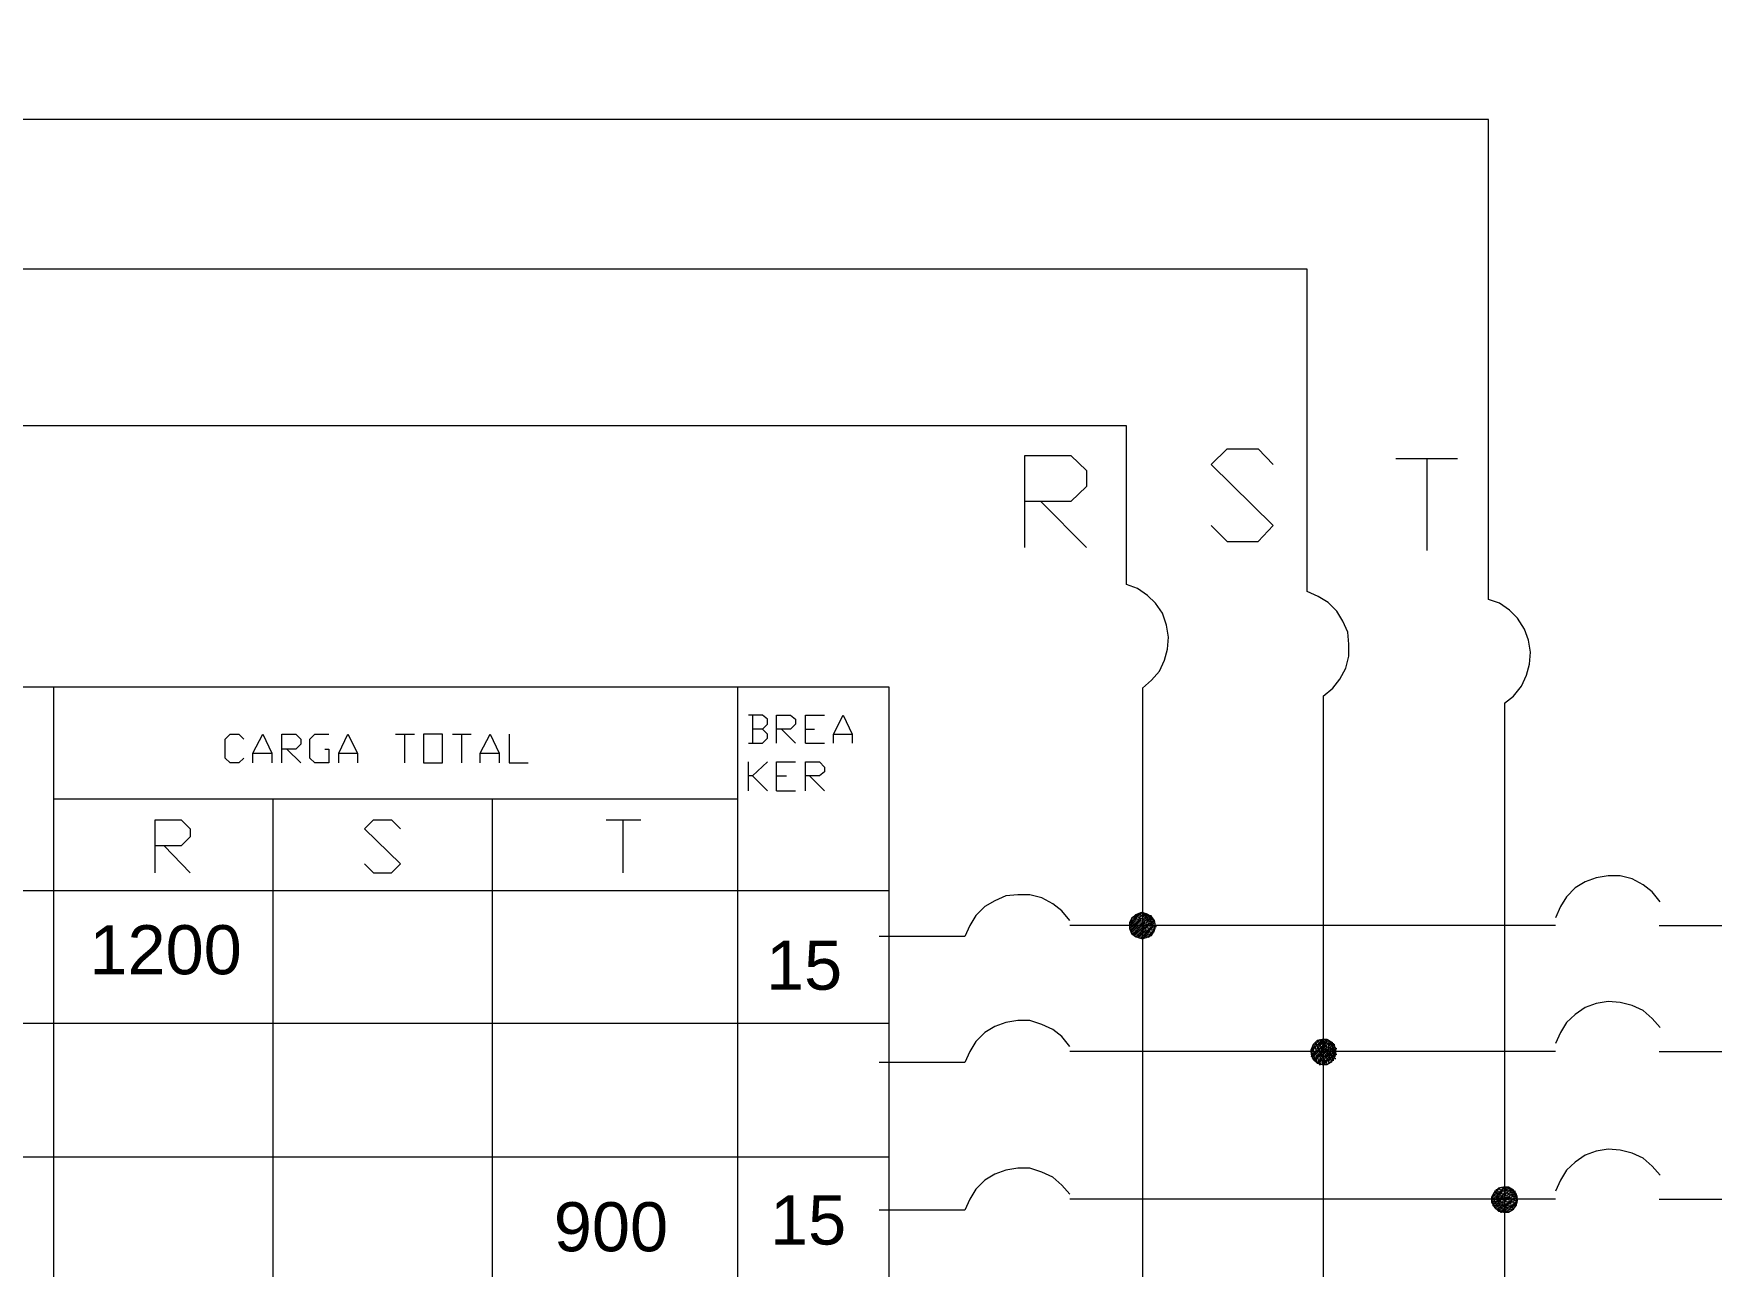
# Model space of a CAD drawing. Header units: metres. Extents: x -1 to 113, y -70 to 21.
# Drawn here: x 105.343 to 108.425, y 6.633 to 8.896 of the extents above; entities that cross this region are included whole.
import ezdxf

# ---------------------------------------------------------------- set-up
doc = ezdxf.new("R2010")
doc.units = ezdxf.units.M
doc.header["$LTSCALE"] = 0.5
doc.layers.add('TABLA', color=7, linetype='Continuous')
doc.styles.get("Standard").update_dxf_attribs({"font": 'arial.ttf'})

msp = doc.modelspace()

# ---------------------------------------------------------------- linework, layer by layer
at = {"layer": 'TABLA', "color": 7, "linetype": 'Continuous', "lineweight": 18, "true_color": 0x000007}
for p, q in [((107.8455, 8.1157), (107.9591, 8.1157)), ((107.9023, 8.1157), (107.9023, 7.9472)), ((107.1934, 8.0369), (107.2776, 7.9527)), ((105.3798, 7.6962), (105.3798, 5.366)), ((106.6365, 7.6962), (106.6365, 5.366)), ((107.3802, 7.6944), (107.3802, 5.4723)), ((107.7118, 7.6797), (107.7118, 5.4613)), ((106.6639, 7.6449), (106.6639, 7.5936)), ((108.0452, 7.6669), (108.0452, 5.4558)), ((106.7171, 7.6193), (106.7427, 7.5936)), ((106.761, 7.6193), (106.7775, 7.6193)), ((105.8084, 7.5826), (105.8341, 7.557)), ((106.0081, 7.6101), (106.0429, 7.6101)), ((106.0246, 7.6101), (106.0246, 7.557)), ((106.1125, 7.6101), (106.1473, 7.6101)), ((106.129, 7.6101), (106.129, 7.557)), ((106.761, 7.5936), (106.7958, 7.5936)), ((106.8123, 7.6101), (106.8471, 7.6101)), ((105.7462, 7.5753), (105.781, 7.5753)), ((105.9037, 7.5753), (105.9385, 7.5753)), ((106.1638, 7.5753), (106.1986, 7.5753)), ((106.6566, 7.5057), (106.6566, 7.5588)), ((106.6639, 7.5332), (106.6914, 7.5057)), ((106.7079, 7.5332), (106.7262, 7.5332)), ((106.7684, 7.5332), (106.7958, 7.5057)), ((105.3798, 7.491), (106.6365, 7.491)), ((105.7828, 7.491), (105.7828, 5.366)), ((106.1858, 7.491), (106.1858, 5.366)), ((106.7079, 7.5057), (106.7427, 7.5057)), ((106.3947, 7.4525), (106.4588, 7.4525)), ((106.4258, 7.4525), (106.4258, 7.3555)), ((105.5831, 7.4049), (105.6307, 7.3555)), ((106.9149, 7.3225), (103.9729, 7.3225)), ((107.3601, 7.273), (107.3637, 7.2749)), ((107.3637, 7.273), (107.3674, 7.2749)), ((107.3656, 7.2767), (107.3674, 7.2767)), ((107.3674, 7.2767), (107.3711, 7.2785)), ((107.3674, 7.273), (107.3692, 7.2767)), ((107.3692, 7.2749), (107.3729, 7.2767)), ((107.3692, 7.2712), (107.3711, 7.2749)), ((107.3711, 7.2767), (107.3729, 7.2803)), ((107.3729, 7.2785), (107.3766, 7.2803)), ((107.3729, 7.2749), (107.3747, 7.2785)), ((107.3729, 7.273), (107.3747, 7.2749)), ((107.3747, 7.2803), (107.3766, 7.2803)), ((107.3766, 7.2785), (107.3784, 7.2822)), ((107.3766, 7.2767), (107.3784, 7.2785)), ((107.3784, 7.2749), (107.3802, 7.2767)), ((107.3802, 7.2803), (107.3821, 7.2822)), ((107.3802, 7.2803), (107.3821, 7.2803)), ((107.3802, 7.2767), (107.3821, 7.2767)), ((107.3802, 7.2749), (107.3839, 7.2767)), ((107.3802, 7.2712), (107.3821, 7.2749)), ((107.3821, 7.2785), (107.3839, 7.2803)), ((107.3821, 7.2767), (107.3839, 7.2767)), ((107.3839, 7.2785), (107.3875, 7.2803)), ((107.3839, 7.273), (107.3857, 7.2749)), ((107.3857, 7.2803), (107.3875, 7.2803)), ((107.3857, 7.2767), (107.3875, 7.2767)), ((107.3875, 7.2767), (107.3894, 7.2785)), ((107.3894, 7.2749), (107.3912, 7.2767)), ((107.3912, 7.2712), (107.3949, 7.2749)), ((107.393, 7.2767), (107.3949, 7.2767)), ((107.3949, 7.2767), (107.3967, 7.2767)), ((107.3949, 7.273), (107.3967, 7.2749)), ((108.1386, 7.2584), (107.2465, 7.2584)), ((107.3564, 7.2639), (107.3582, 7.2657)), ((107.3564, 7.262), (107.3582, 7.262)), ((107.3564, 7.2602), (107.3582, 7.2602)), ((107.3564, 7.2584), (107.3582, 7.2584)), ((107.3564, 7.2565), (107.3582, 7.2584)), ((107.3564, 7.2547), (107.3582, 7.2565)), ((107.3582, 7.2675), (107.3601, 7.2675)), ((107.3582, 7.2639), (107.3619, 7.2657)), ((107.3582, 7.2602), (107.3601, 7.262)), ((107.3582, 7.2529), (107.3601, 7.2547)), ((107.3582, 7.251), (107.3601, 7.251)), ((107.3582, 7.2492), (107.3601, 7.251)), ((107.3601, 7.2694), (107.3619, 7.2712)), ((107.3601, 7.2657), (107.3619, 7.2694)), ((107.3601, 7.2639), (107.3619, 7.2639)), ((107.3601, 7.2584), (107.3619, 7.2602)), ((107.3601, 7.2584), (107.3619, 7.2584)), ((107.3601, 7.2565), (107.3619, 7.2565)), ((107.3601, 7.2529), (107.3619, 7.2529)), ((107.3601, 7.2474), (107.3619, 7.2492)), ((107.3619, 7.2675), (107.3656, 7.2694)), ((107.3619, 7.2639), (107.3637, 7.2675)), ((107.3619, 7.2584), (107.3656, 7.262)), ((107.3619, 7.2565), (107.3637, 7.2584)), ((107.3619, 7.2547), (107.3637, 7.2547)), ((107.3619, 7.2529), (107.3637, 7.2547)), ((107.3619, 7.2455), (107.3637, 7.2474)), ((107.3619, 7.2437), (107.3637, 7.2437)), ((107.3619, 7.2419), (107.3637, 7.2437)), ((107.3637, 7.2694), (107.3656, 7.273)), ((107.3637, 7.262), (107.3656, 7.2639)), ((107.3637, 7.2584), (107.3656, 7.2584)), ((107.3637, 7.2565), (107.3656, 7.2565)), ((107.3637, 7.251), (107.3656, 7.2529)), ((107.3637, 7.2455), (107.3656, 7.2455)), ((107.3656, 7.2712), (107.3692, 7.273)), ((107.3656, 7.2675), (107.3674, 7.2712)), ((107.3656, 7.2602), (107.3692, 7.262)), ((107.3656, 7.2584), (107.3674, 7.2602)), ((107.3656, 7.2565), (107.3656, 7.2584)), ((107.3656, 7.2492), (107.3674, 7.251)), ((107.3656, 7.2474), (107.3674, 7.2474)), ((107.3656, 7.2455), (107.3674, 7.2474)), ((107.3656, 7.2437), (107.3674, 7.2437)), ((107.3674, 7.2694), (107.3711, 7.2712)), ((107.3674, 7.2657), (107.3692, 7.2675)), ((107.3674, 7.262), (107.3692, 7.2657)), ((107.3674, 7.2547), (107.3692, 7.2565)), ((107.3674, 7.2492), (107.3692, 7.2492)), ((107.3674, 7.2437), (107.3692, 7.2455)), ((107.3692, 7.2639), (107.3729, 7.2657)), ((107.3692, 7.2602), (107.3711, 7.2639)), ((107.3692, 7.2584), (107.3711, 7.2602)), ((107.3692, 7.2529), (107.3729, 7.2547)), ((107.3692, 7.2492), (107.3711, 7.2529)), ((107.3692, 7.251), (107.3711, 7.251)), ((107.3692, 7.2474), (107.3711, 7.2474)), ((107.3692, 7.2419), (107.3711, 7.2437)), ((107.3711, 7.2694), (107.3747, 7.2712)), ((107.3711, 7.2657), (107.3729, 7.2694)), ((107.3711, 7.262), (107.3747, 7.2639)), ((107.3711, 7.2584), (107.3729, 7.2602)), ((107.3711, 7.2584), (107.3729, 7.2584)), ((107.3711, 7.2474), (107.3729, 7.2492)), ((107.3729, 7.2675), (107.3766, 7.2694)), ((107.3729, 7.2639), (107.3747, 7.2675)), ((107.3729, 7.2584), (107.3747, 7.2584)), ((107.3729, 7.2565), (107.3747, 7.2584)), ((107.3729, 7.2529), (107.3747, 7.2565)), ((107.3729, 7.2455), (107.3747, 7.2474)), ((107.3729, 7.2419), (107.3747, 7.2455)), ((107.3729, 7.2437), (107.3747, 7.2437)), ((107.3747, 7.2694), (107.3766, 7.273)), ((107.3747, 7.2657), (107.3784, 7.2675)), ((107.3747, 7.262), (107.3766, 7.2639)), ((107.3747, 7.2584), (107.3766, 7.262)), ((107.3747, 7.2584), (107.3766, 7.2584)), ((107.3747, 7.2547), (107.3784, 7.2565)), ((107.3747, 7.251), (107.3766, 7.2529)), ((107.3747, 7.2437), (107.3784, 7.2455)), ((107.3766, 7.2712), (107.3802, 7.273)), ((107.3766, 7.2675), (107.3784, 7.2712)), ((107.3766, 7.2602), (107.3802, 7.262)), ((107.3766, 7.2584), (107.3784, 7.2602)), ((107.3766, 7.2565), (107.3766, 7.2584)), ((107.3766, 7.2492), (107.3802, 7.251)), ((107.3766, 7.2455), (107.3784, 7.2492)), ((107.3766, 7.2474), (107.3784, 7.2474)), ((107.3766, 7.2437), (107.3784, 7.2437)), ((107.3784, 7.2657), (107.3802, 7.2675)), ((107.3784, 7.262), (107.3802, 7.2657)), ((107.3784, 7.2547), (107.3802, 7.2565)), ((107.3784, 7.2474), (107.3802, 7.2474)), ((107.3784, 7.2437), (107.3802, 7.2455)), ((107.3802, 7.2712), (107.3821, 7.2712)), ((107.3802, 7.2694), (107.3821, 7.2712)), ((107.3802, 7.2694), (107.3821, 7.2694)), ((107.3802, 7.2657), (107.3821, 7.2657)), ((107.3802, 7.2639), (107.3839, 7.2657)), ((107.3802, 7.2602), (107.3821, 7.2639)), ((107.3802, 7.2602), (107.3821, 7.2602)), ((107.3802, 7.2584), (107.3821, 7.2584)), ((107.3802, 7.2565), (107.3821, 7.2565)), ((107.3802, 7.2547), (107.3821, 7.2547)), ((107.3802, 7.2529), (107.3839, 7.2547)), ((107.3802, 7.2529), (107.3821, 7.2529)), ((107.3802, 7.2492), (107.3821, 7.2529)), ((107.3802, 7.2492), (107.3821, 7.2492)), ((107.3802, 7.2474), (107.3821, 7.2492)), ((107.3802, 7.2455), (107.3821, 7.2455)), ((107.3802, 7.2419), (107.3821, 7.2437)), ((107.3821, 7.2675), (107.3839, 7.2694)), ((107.3821, 7.262), (107.3857, 7.2639)), ((107.3821, 7.2584), (107.3839, 7.262)), ((107.3821, 7.2584), (107.3839, 7.2584)), ((107.3821, 7.2547), (107.3839, 7.2584)), ((107.3821, 7.251), (107.3857, 7.2529)), ((107.3821, 7.2474), (107.3839, 7.2492)), ((107.3839, 7.2675), (107.3875, 7.2694)), ((107.3839, 7.2639), (107.3857, 7.2675)), ((107.3839, 7.2584), (107.3857, 7.2584)), ((107.3839, 7.2565), (107.3857, 7.2584)), ((107.3839, 7.2529), (107.3857, 7.2565)), ((107.3839, 7.2455), (107.3875, 7.2474)), ((107.3839, 7.2419), (107.3857, 7.2455)), ((107.3857, 7.2712), (107.3875, 7.273)), ((107.3857, 7.2602), (107.3875, 7.262)), ((107.3857, 7.2584), (107.3875, 7.2584)), ((107.3857, 7.2547), (107.3894, 7.2565)), ((107.3857, 7.251), (107.3875, 7.2547)), ((107.3857, 7.2437), (107.3894, 7.2455)), ((107.3857, 7.24), (107.3875, 7.2437)), ((107.3875, 7.2675), (107.3894, 7.2712)), ((107.3875, 7.2657), (107.3894, 7.2675)), ((107.3875, 7.2602), (107.3912, 7.262)), ((107.3875, 7.2584), (107.3894, 7.2602)), ((107.3875, 7.2565), (107.3875, 7.2584)), ((107.3875, 7.2492), (107.3912, 7.251)), ((107.3875, 7.2455), (107.3894, 7.2492)), ((107.3894, 7.273), (107.3912, 7.273)), ((107.3894, 7.2694), (107.3912, 7.2694)), ((107.3894, 7.2639), (107.3912, 7.2657)), ((107.3894, 7.2584), (107.393, 7.2602)), ((107.3894, 7.2584), (107.3912, 7.2584)), ((107.3894, 7.2547), (107.3912, 7.2584)), ((107.3894, 7.2529), (107.3912, 7.2547)), ((107.3894, 7.2474), (107.393, 7.2492)), ((107.3894, 7.2437), (107.3912, 7.2474)), ((107.3912, 7.2694), (107.393, 7.2712)), ((107.3912, 7.2602), (107.393, 7.2639)), ((107.3912, 7.2529), (107.3949, 7.2547)), ((107.3912, 7.2492), (107.393, 7.2529)), ((107.3912, 7.2455), (107.3949, 7.2474)), ((107.3912, 7.2419), (107.3949, 7.2437)), ((107.393, 7.273), (107.3949, 7.273)), ((107.393, 7.2675), (107.3949, 7.2694)), ((107.393, 7.262), (107.3949, 7.262)), ((107.393, 7.2565), (107.3949, 7.2584)), ((107.393, 7.251), (107.3967, 7.2529)), ((107.393, 7.2474), (107.3949, 7.251)), ((107.3949, 7.2639), (107.3967, 7.2675)), ((107.3949, 7.262), (107.3967, 7.2639)), ((107.3949, 7.2584), (107.3967, 7.2584)), ((107.3949, 7.2565), (107.3967, 7.2584)), ((107.3949, 7.2529), (107.3967, 7.2565)), ((107.3949, 7.2455), (107.3985, 7.2474)), ((107.3949, 7.2419), (107.3967, 7.2455)), ((107.3967, 7.2712), (107.3985, 7.273)), ((107.3967, 7.2694), (107.3985, 7.2694)), ((107.3967, 7.2657), (107.3985, 7.2657)), ((107.3967, 7.2602), (107.3985, 7.262)), ((107.3967, 7.2547), (107.4004, 7.2565)), ((107.3967, 7.251), (107.3985, 7.2547)), ((107.3967, 7.2492), (107.3985, 7.251)), ((107.3967, 7.2437), (107.4004, 7.2455)), ((107.3985, 7.2694), (107.4004, 7.2694)), ((107.3985, 7.2675), (107.4004, 7.2675)), ((107.3985, 7.2657), (107.4004, 7.2675)), ((107.3985, 7.2584), (107.4004, 7.2602)), ((107.3985, 7.2565), (107.3985, 7.2584)), ((107.3985, 7.2455), (107.4004, 7.2492)), ((107.4004, 7.2639), (107.4022, 7.2657)), ((107.4004, 7.2584), (107.4022, 7.2584)), ((107.4004, 7.2547), (107.404, 7.2584)), ((107.4004, 7.2529), (107.4022, 7.2547)), ((107.4004, 7.2474), (107.4022, 7.2474)), ((107.4022, 7.262), (107.404, 7.262)), ((107.4022, 7.2602), (107.404, 7.2602)), ((107.4022, 7.2584), (107.404, 7.2602)), ((107.4022, 7.2492), (107.4022, 7.251)), ((107.404, 7.2565), (107.4059, 7.2565)), ((108.3292, 7.2584), (108.4849, 7.2584)), ((107.0541, 7.2382), (106.8966, 7.2382)), ((107.3637, 7.24), (107.3656, 7.2419)), ((107.3656, 7.2382), (107.3674, 7.24)), ((107.3674, 7.2382), (107.3711, 7.24)), ((107.3692, 7.24), (107.3711, 7.24)), ((107.3692, 7.2364), (107.3692, 7.2382)), ((107.3711, 7.2419), (107.3729, 7.2419)), ((107.3711, 7.2382), (107.3747, 7.2419)), ((107.3711, 7.2364), (107.3729, 7.2382)), ((107.3729, 7.24), (107.3747, 7.24)), ((107.3747, 7.24), (107.3766, 7.2419)), ((107.3747, 7.2346), (107.3747, 7.2364)), ((107.3766, 7.2382), (107.3784, 7.24)), ((107.3766, 7.2346), (107.3784, 7.2382)), ((107.3766, 7.2364), (107.3784, 7.2364)), ((107.3784, 7.2364), (107.3802, 7.2364)), ((107.3784, 7.2346), (107.3802, 7.2346)), ((107.3802, 7.2382), (107.3821, 7.2419)), ((107.3802, 7.24), (107.3821, 7.24)), ((107.3802, 7.2382), (107.3821, 7.2382)), ((107.3802, 7.2364), (107.3821, 7.2382)), ((107.3802, 7.2364), (107.3821, 7.2364)), ((107.3802, 7.2346), (107.3821, 7.2346)), ((107.3821, 7.24), (107.3857, 7.2419)), ((107.3821, 7.2364), (107.3839, 7.2382)), ((107.3839, 7.24), (107.3857, 7.24)), ((107.3839, 7.2346), (107.3857, 7.2364)), ((107.3875, 7.2382), (107.3894, 7.24)), ((107.3875, 7.2364), (107.3894, 7.2382)), ((107.3912, 7.2382), (107.393, 7.2419)), ((107.3912, 7.2364), (107.393, 7.2382)), ((107.393, 7.24), (107.3967, 7.2419)), ((106.9149, 7.0788), (103.9729, 7.0788)), ((108.1386, 7.0275), (107.2465, 7.0275)), ((107.6898, 7.033), (107.6916, 7.033)), ((107.6898, 7.0294), (107.6898, 7.0312)), ((107.6898, 7.0294), (107.6935, 7.0312)), ((107.6898, 7.0275), (107.6916, 7.0294)), ((107.6898, 7.0275), (107.6916, 7.0275)), ((107.6898, 7.0257), (107.6898, 7.0275)), ((107.6916, 7.0367), (107.6935, 7.0367)), ((107.6916, 7.0349), (107.6953, 7.0367)), ((107.6916, 7.0312), (107.6935, 7.0349)), ((107.6916, 7.0275), (107.6953, 7.0294)), ((107.6916, 7.0275), (107.6935, 7.0275)), ((107.6935, 7.0385), (107.6953, 7.0404)), ((107.6935, 7.033), (107.6971, 7.0349)), ((107.6935, 7.0294), (107.6953, 7.033)), ((107.6953, 7.0349), (107.6971, 7.0385)), ((107.6953, 7.0275), (107.699, 7.0294)), ((107.6953, 7.0239), (107.6971, 7.0275)), ((107.6971, 7.0422), (107.699, 7.044)), ((107.6971, 7.0367), (107.7008, 7.0385)), ((107.6971, 7.033), (107.699, 7.0367)), ((107.6971, 7.0312), (107.699, 7.033)), ((107.6971, 7.0275), (107.699, 7.0275)), ((107.6971, 7.0257), (107.699, 7.0275)), ((107.699, 7.0385), (107.7008, 7.0422)), ((107.699, 7.0275), (107.7008, 7.0312)), ((107.699, 7.0275), (107.7008, 7.0275)), ((107.7008, 7.0459), (107.7026, 7.0477)), ((107.7008, 7.0404), (107.7026, 7.0404)), ((107.7008, 7.0349), (107.7026, 7.0367)), ((107.7008, 7.0294), (107.7045, 7.0312)), ((107.7008, 7.0275), (107.7026, 7.0294)), ((107.7008, 7.0257), (107.7008, 7.0275)), ((107.7026, 7.044), (107.7045, 7.0459)), ((107.7026, 7.0422), (107.7045, 7.0422)), ((107.7026, 7.0404), (107.7045, 7.0422)), ((107.7026, 7.0312), (107.7045, 7.0349)), ((107.7026, 7.0239), (107.7063, 7.0275)), ((107.7045, 7.044), (107.7063, 7.044)), ((107.7045, 7.0385), (107.7063, 7.0404)), ((107.7045, 7.033), (107.7081, 7.0349)), ((107.7045, 7.0294), (107.7063, 7.033)), ((107.7045, 7.0275), (107.7063, 7.0294)), ((107.7063, 7.0477), (107.71, 7.0495)), ((107.7063, 7.0459), (107.7081, 7.0459)), ((107.7063, 7.044), (107.7081, 7.0459)), ((107.7063, 7.0422), (107.7081, 7.0422)), ((107.7063, 7.0367), (107.7081, 7.0385)), ((107.7063, 7.0349), (107.7081, 7.0349)), ((107.7063, 7.0239), (107.7081, 7.0275)), ((107.7081, 7.0477), (107.71, 7.0477)), ((107.7081, 7.0422), (107.71, 7.044)), ((107.7081, 7.0367), (107.71, 7.0367)), ((107.7081, 7.0312), (107.71, 7.033)), ((107.7081, 7.0275), (107.71, 7.0275)), ((107.7081, 7.0257), (107.71, 7.0275)), ((107.71, 7.0477), (107.7118, 7.0495)), ((107.71, 7.0404), (107.7118, 7.0422)), ((107.71, 7.0385), (107.7118, 7.0385)), ((107.71, 7.0367), (107.7118, 7.0385)), ((107.71, 7.0349), (107.7118, 7.0349)), ((107.71, 7.0294), (107.7118, 7.0312)), ((107.71, 7.0275), (107.7118, 7.0275)), ((107.71, 7.0275), (107.7118, 7.0275)), ((107.7118, 7.0495), (107.7136, 7.0495)), ((107.7118, 7.0495), (107.7136, 7.0495)), ((107.7118, 7.0477), (107.7136, 7.0477)), ((107.7118, 7.0459), (107.7118, 7.0477)), ((107.7118, 7.0404), (107.7136, 7.0404)), ((107.7118, 7.0385), (107.7155, 7.0404)), ((107.7118, 7.0367), (107.7136, 7.0367)), ((107.7118, 7.0349), (107.7118, 7.0367)), ((107.7118, 7.0294), (107.7155, 7.0312)), ((107.7118, 7.0294), (107.7136, 7.0294)), ((107.7118, 7.0275), (107.7136, 7.0275)), ((107.7136, 7.044), (107.7173, 7.0459)), ((107.7136, 7.0404), (107.7155, 7.044)), ((107.7136, 7.0422), (107.7155, 7.0422)), ((107.7136, 7.0385), (107.7155, 7.0385)), ((107.7136, 7.033), (107.7155, 7.0349)), ((107.7136, 7.0312), (107.7155, 7.0312)), ((107.7136, 7.0275), (107.7155, 7.0275)), ((107.7155, 7.0495), (107.7173, 7.0495)), ((107.7155, 7.0422), (107.7191, 7.044)), ((107.7155, 7.0385), (107.7173, 7.0404)), ((107.7155, 7.033), (107.7173, 7.033)), ((107.7155, 7.0294), (107.7191, 7.033)), ((107.7155, 7.0275), (107.7173, 7.0294)), ((107.7173, 7.0477), (107.7191, 7.0495)), ((107.7173, 7.044), (107.7191, 7.0477)), ((107.7173, 7.0367), (107.7191, 7.0385)), ((107.7173, 7.033), (107.7191, 7.0367)), ((107.7173, 7.0349), (107.7191, 7.0349)), ((107.7173, 7.0312), (107.7191, 7.0312)), ((107.7173, 7.0257), (107.7191, 7.0275)), ((107.7191, 7.0459), (107.7228, 7.0477)), ((107.7191, 7.0422), (107.721, 7.044)), ((107.7191, 7.0349), (107.7228, 7.0367)), ((107.7191, 7.0312), (107.721, 7.033)), ((107.7191, 7.0275), (107.721, 7.0275)), ((107.7191, 7.0257), (107.721, 7.0275)), ((107.721, 7.0477), (107.721, 7.0495)), ((107.721, 7.0404), (107.7246, 7.0422)), ((107.721, 7.0367), (107.7228, 7.0404)), ((107.721, 7.0385), (107.7228, 7.0385)), ((107.721, 7.0349), (107.7228, 7.0349)), ((107.721, 7.0294), (107.7228, 7.0312)), ((107.721, 7.0275), (107.7228, 7.0294)), ((107.721, 7.0275), (107.7228, 7.0275)), ((107.7228, 7.0459), (107.7246, 7.0477)), ((107.7228, 7.0385), (107.7265, 7.0404)), ((107.7228, 7.0349), (107.7246, 7.0367)), ((107.7228, 7.0275), (107.7265, 7.0294)), ((107.7228, 7.0275), (107.7246, 7.0275)), ((107.7246, 7.044), (107.7265, 7.0459)), ((107.7246, 7.0404), (107.7265, 7.044)), ((107.7246, 7.033), (107.7265, 7.0349)), ((107.7246, 7.0294), (107.7265, 7.033)), ((107.7246, 7.0312), (107.7265, 7.0312)), ((107.7246, 7.0275), (107.7265, 7.0275)), ((107.7265, 7.0422), (107.7283, 7.044)), ((107.7265, 7.0385), (107.7283, 7.0422)), ((107.7265, 7.0312), (107.7301, 7.033)), ((107.7265, 7.0275), (107.7283, 7.0294)), ((107.7283, 7.044), (107.7301, 7.044)), ((107.7283, 7.0367), (107.7319, 7.0385)), ((107.7283, 7.033), (107.7301, 7.0367)), ((107.7283, 7.0312), (107.7301, 7.0312)), ((107.7283, 7.0257), (107.7301, 7.0275)), ((107.7301, 7.0422), (107.7319, 7.0422)), ((107.7301, 7.0349), (107.7338, 7.0367)), ((107.7301, 7.0312), (107.7319, 7.0349)), ((107.7301, 7.0275), (107.7319, 7.0275)), ((107.7319, 7.0404), (107.7338, 7.0404)), ((107.7319, 7.0367), (107.7338, 7.0385)), ((107.7319, 7.0294), (107.7338, 7.0312)), ((107.7319, 7.0275), (107.7338, 7.0294)), ((107.7319, 7.0257), (107.7319, 7.0275)), ((107.7338, 7.0349), (107.7338, 7.0367)), ((107.7338, 7.0275), (107.7356, 7.0294)), ((107.7338, 7.0239), (107.7356, 7.0275)), ((107.7356, 7.033), (107.7374, 7.033)), ((107.7356, 7.0294), (107.7356, 7.0312)), ((108.3292, 7.0275), (108.4849, 7.0275)), ((107.0541, 7.0074), (106.8966, 7.0074)), ((107.6898, 7.0239), (107.6916, 7.0257)), ((107.6898, 7.0221), (107.6916, 7.0221)), ((107.6898, 7.0202), (107.6916, 7.0202)), ((107.6898, 7.0184), (107.6935, 7.0202)), ((107.6916, 7.0239), (107.6953, 7.0257)), ((107.6916, 7.0202), (107.6935, 7.0239)), ((107.6916, 7.0184), (107.6935, 7.0184)), ((107.6916, 7.0147), (107.6953, 7.0184)), ((107.6916, 7.0166), (107.6935, 7.0166)), ((107.6935, 7.0221), (107.6971, 7.0239)), ((107.6935, 7.0184), (107.6953, 7.0221)), ((107.6935, 7.0147), (107.6953, 7.0147)), ((107.6935, 7.0129), (107.6953, 7.0129)), ((107.6953, 7.0202), (107.699, 7.0221)), ((107.6953, 7.0166), (107.6971, 7.0184)), ((107.6953, 7.0129), (107.6971, 7.0166)), ((107.6953, 7.0111), (107.6971, 7.0129)), ((107.6953, 7.0111), (107.6971, 7.0111)), ((107.6971, 7.0221), (107.699, 7.0257)), ((107.6971, 7.0147), (107.7008, 7.0166)), ((107.6971, 7.0111), (107.699, 7.0147)), ((107.6971, 7.0092), (107.699, 7.0111)), ((107.699, 7.0239), (107.7026, 7.0257)), ((107.699, 7.0202), (107.7026, 7.0221)), ((107.699, 7.0166), (107.7008, 7.0202)), ((107.699, 7.0129), (107.7026, 7.0147)), ((107.699, 7.0092), (107.7008, 7.0111)), ((107.699, 7.0074), (107.7008, 7.0092)), ((107.7008, 7.0184), (107.7045, 7.0202)), ((107.7008, 7.0147), (107.7026, 7.0184)), ((107.7008, 7.0074), (107.7045, 7.0092)), ((107.7026, 7.0202), (107.7045, 7.0239)), ((107.7026, 7.0166), (107.7063, 7.0184)), ((107.7026, 7.0129), (107.7045, 7.0147)), ((107.7026, 7.0092), (107.7045, 7.0129)), ((107.7026, 7.0056), (107.7026, 7.0074)), ((107.7026, 7.0056), (107.7063, 7.0074)), ((107.7045, 7.0221), (107.7081, 7.0239)), ((107.7045, 7.0184), (107.7063, 7.0221)), ((107.7045, 7.0111), (107.7081, 7.0129)), ((107.7045, 7.0074), (107.7063, 7.0111)), ((107.7045, 7.0037), (107.7063, 7.0037)), ((107.7063, 7.0202), (107.71, 7.0221)), ((107.7063, 7.0129), (107.7081, 7.0166)), ((107.7063, 7.0092), (107.71, 7.0111)), ((107.7063, 7.0056), (107.7081, 7.0074)), ((107.7063, 7.0037), (107.7081, 7.0056)), ((107.7081, 7.0221), (107.71, 7.0257)), ((107.7081, 7.0147), (107.7118, 7.0166)), ((107.7081, 7.0111), (107.71, 7.0147)), ((107.7081, 7.0037), (107.7118, 7.0056)), ((107.71, 7.0166), (107.7118, 7.0202)), ((107.71, 7.0129), (107.7118, 7.0147)), ((107.71, 7.0092), (107.7118, 7.0129)), ((107.71, 7.0056), (107.7118, 7.0092)), ((107.71, 7.0037), (107.7118, 7.0037)), ((107.7118, 7.0239), (107.7118, 7.0257)), ((107.7118, 7.0257), (107.7136, 7.0257)), ((107.7118, 7.0184), (107.7155, 7.0202)), ((107.7118, 7.0184), (107.7136, 7.0184)), ((107.7118, 7.0166), (107.7136, 7.0184)), ((107.7118, 7.0147), (107.7118, 7.0166)), ((107.7118, 7.0147), (107.7136, 7.0147)), ((107.7118, 7.0074), (107.7155, 7.0092)), ((107.7118, 7.0074), (107.7136, 7.0074)), ((107.7118, 7.0056), (107.7136, 7.0074)), ((107.7118, 7.0037), (107.7118, 7.0056)), ((107.7118, 7.0037), (107.7136, 7.0037)), ((107.7136, 7.0221), (107.7155, 7.0239)), ((107.7136, 7.0166), (107.7173, 7.0184)), ((107.7136, 7.0092), (107.7155, 7.0129)), ((107.7136, 7.0056), (107.7173, 7.0074)), ((107.7136, 7.0037), (107.7155, 7.0056)), ((107.7155, 7.0221), (107.7191, 7.0239)), ((107.7155, 7.0184), (107.7173, 7.0221)), ((107.7155, 7.0111), (107.7191, 7.0129)), ((107.7155, 7.0074), (107.7173, 7.0111)), ((107.7173, 7.0239), (107.7191, 7.0239)), ((107.7173, 7.0202), (107.7191, 7.0202)), ((107.7173, 7.0147), (107.7191, 7.0166)), ((107.7173, 7.0092), (107.721, 7.0111)), ((107.7173, 7.0056), (107.7191, 7.0092)), ((107.7173, 7.0037), (107.7191, 7.0056)), ((107.7191, 7.0221), (107.721, 7.0257)), ((107.7191, 7.0202), (107.721, 7.0221)), ((107.7191, 7.0147), (107.7228, 7.0166)), ((107.7191, 7.0111), (107.721, 7.0147)), ((107.7191, 7.0037), (107.7228, 7.0056)), ((107.721, 7.0239), (107.7228, 7.0239)), ((107.721, 7.0184), (107.7228, 7.0202)), ((107.721, 7.0129), (107.7246, 7.0147)), ((107.721, 7.0074), (107.7228, 7.0092)), ((107.7228, 7.0257), (107.7246, 7.0257)), ((107.7228, 7.0239), (107.7246, 7.0257)), ((107.7228, 7.0147), (107.7246, 7.0184)), ((107.7228, 7.0074), (107.7265, 7.0092)), ((107.7228, 7.0056), (107.7246, 7.0074)), ((107.7246, 7.0221), (107.7265, 7.0239)), ((107.7246, 7.0202), (107.7265, 7.0202)), ((107.7246, 7.0166), (107.7265, 7.0166)), ((107.7246, 7.0111), (107.7265, 7.0129)), ((107.7265, 7.0202), (107.7283, 7.0221)), ((107.7265, 7.0184), (107.7283, 7.0184)), ((107.7265, 7.0166), (107.7283, 7.0184)), ((107.7265, 7.0074), (107.7283, 7.0111)), ((107.7283, 7.0239), (107.7301, 7.0239)), ((107.7283, 7.0202), (107.7301, 7.0202)), ((107.7283, 7.0147), (107.7301, 7.0166)), ((107.7301, 7.0239), (107.7338, 7.0257)), ((107.7301, 7.0221), (107.7319, 7.0221)), ((107.7301, 7.0202), (107.7319, 7.0221)), ((107.7301, 7.0129), (107.7319, 7.0147)), ((107.7301, 7.0111), (107.7319, 7.0111)), ((107.7319, 7.0239), (107.7338, 7.0239)), ((107.7319, 7.0184), (107.7338, 7.0202)), ((107.7319, 7.0166), (107.7338, 7.0166)), ((107.7338, 7.0147), (107.7356, 7.0147)), ((107.7356, 7.0221), (107.7374, 7.0221)), ((106.9149, 6.8334), (103.9729, 6.8334)), ((108.1386, 6.7564), (107.2465, 6.7564)), ((108.0214, 6.7564), (108.0232, 6.7564)), ((108.0214, 6.7546), (108.0232, 6.7564)), ((108.0214, 6.7528), (108.0232, 6.7546)), ((108.0214, 6.7509), (108.0232, 6.7509)), ((108.0232, 6.7638), (108.0251, 6.7656)), ((108.0232, 6.7638), (108.0251, 6.7638)), ((108.0232, 6.7619), (108.0251, 6.7619)), ((108.0232, 6.7583), (108.0251, 6.7601)), ((108.0232, 6.7564), (108.0251, 6.7583)), ((108.0232, 6.7564), (108.0251, 6.7564)), ((108.0232, 6.7528), (108.0251, 6.7528)), ((108.0251, 6.7674), (108.0287, 6.7692)), ((108.0251, 6.7638), (108.0269, 6.7656)), ((108.0251, 6.7564), (108.0287, 6.7583)), ((108.0251, 6.7564), (108.0269, 6.7564)), ((108.0251, 6.7546), (108.0269, 6.7546)), ((108.0251, 6.7528), (108.0269, 6.7546)), ((108.0269, 6.7692), (108.0287, 6.7729)), ((108.0269, 6.7619), (108.0287, 6.7638)), ((108.0269, 6.7583), (108.0287, 6.7619)), ((108.0269, 6.7601), (108.0287, 6.7601)), ((108.0269, 6.7564), (108.0287, 6.7564)), ((108.0269, 6.7509), (108.0287, 6.7528)), ((108.0287, 6.7711), (108.0324, 6.7729)), ((108.0287, 6.7674), (108.0305, 6.7711)), ((108.0287, 6.7601), (108.0324, 6.7619)), ((108.0287, 6.7564), (108.0305, 6.7583)), ((108.0287, 6.7491), (108.0305, 6.7509)), ((108.0305, 6.7729), (108.0305, 6.7747)), ((108.0305, 6.7656), (108.0342, 6.7674)), ((108.0305, 6.7619), (108.0324, 6.7656)), ((108.0305, 6.7601), (108.0324, 6.7601)), ((108.0305, 6.7546), (108.0324, 6.7564)), ((108.0305, 6.7528), (108.0324, 6.7528)), ((108.0324, 6.7747), (108.036, 6.7766)), ((108.0324, 6.7711), (108.0342, 6.7747)), ((108.0324, 6.7638), (108.036, 6.7656)), ((108.0324, 6.7601), (108.0342, 6.7638)), ((108.0324, 6.7564), (108.0342, 6.7564)), ((108.0324, 6.7528), (108.036, 6.7546)), ((108.0324, 6.7509), (108.0342, 6.7509)), ((108.0324, 6.7491), (108.0342, 6.7509)), ((108.0342, 6.7692), (108.0379, 6.7711)), ((108.0342, 6.7656), (108.036, 6.7692)), ((108.0342, 6.7583), (108.036, 6.7601)), ((108.0342, 6.7564), (108.036, 6.7583)), ((108.0342, 6.7546), (108.0342, 6.7564)), ((108.0342, 6.7528), (108.036, 6.7528)), ((108.036, 6.7747), (108.0379, 6.7784)), ((108.036, 6.7729), (108.0379, 6.7747)), ((108.036, 6.7674), (108.0397, 6.7692)), ((108.036, 6.7638), (108.0379, 6.7674)), ((108.036, 6.7564), (108.0397, 6.7583)), ((108.036, 6.7528), (108.0379, 6.7564)), ((108.0379, 6.7729), (108.0415, 6.7747)), ((108.0379, 6.7692), (108.0397, 6.7729)), ((108.0379, 6.7656), (108.0415, 6.7674)), ((108.0379, 6.7619), (108.0415, 6.7638)), ((108.0379, 6.7583), (108.0397, 6.7619)), ((108.0379, 6.7564), (108.0397, 6.7564)), ((108.0379, 6.7509), (108.0397, 6.7528)), ((108.0397, 6.7784), (108.0415, 6.7784)), ((108.0397, 6.7766), (108.0415, 6.7784)), ((108.0397, 6.7711), (108.0434, 6.7729)), ((108.0397, 6.7674), (108.0415, 6.7711)), ((108.0397, 6.7601), (108.0434, 6.7619)), ((108.0397, 6.7564), (108.0415, 6.7601)), ((108.0397, 6.7564), (108.0415, 6.7564)), ((108.0397, 6.7491), (108.0434, 6.7509)), ((108.0415, 6.7766), (108.0452, 6.7784)), ((108.0415, 6.7729), (108.0434, 6.7766)), ((108.0415, 6.7656), (108.0452, 6.7674)), ((108.0415, 6.7619), (108.0434, 6.7656)), ((108.0415, 6.7583), (108.0452, 6.7601)), ((108.0415, 6.7546), (108.0434, 6.7564)), ((108.0415, 6.7509), (108.0434, 6.7546)), ((108.0434, 6.7747), (108.0452, 6.7766)), ((108.0434, 6.7711), (108.0452, 6.7729)), ((108.0434, 6.7692), (108.0452, 6.7711)), ((108.0434, 6.7638), (108.0452, 6.7656)), ((108.0434, 6.7601), (108.0452, 6.7619)), ((108.0434, 6.7564), (108.0452, 6.7564)), ((108.0434, 6.7528), (108.0452, 6.7546)), ((108.0434, 6.7491), (108.0452, 6.7509)), ((108.0452, 6.7784), (108.047, 6.7784)), ((108.0452, 6.7784), (108.047, 6.7784)), ((108.0452, 6.7766), (108.047, 6.7766)), ((108.0452, 6.7766), (108.047, 6.7766)), ((108.0452, 6.7729), (108.0452, 6.7747)), ((108.0452, 6.7711), (108.047, 6.7711)), ((108.0452, 6.7692), (108.047, 6.7692)), ((108.0452, 6.7674), (108.047, 6.7692)), ((108.0452, 6.7656), (108.0452, 6.7674)), ((108.0452, 6.7656), (108.047, 6.7656)), ((108.0452, 6.7619), (108.0452, 6.7638)), ((108.0452, 6.7619), (108.0489, 6.7638)), ((108.0452, 6.7601), (108.047, 6.7601)), ((108.0452, 6.7583), (108.0489, 6.7601)), ((108.0452, 6.7583), (108.047, 6.7583)), ((108.0452, 6.7564), (108.047, 6.7564)), ((108.0452, 6.7546), (108.047, 6.7546)), ((108.0452, 6.7509), (108.0452, 6.7528)), ((108.0452, 6.7509), (108.0489, 6.7528)), ((108.047, 6.7784), (108.0489, 6.7784)), ((108.047, 6.7747), (108.0507, 6.7784)), ((108.047, 6.7729), (108.0489, 6.7747)), ((108.047, 6.7674), (108.0507, 6.7692)), ((108.047, 6.7638), (108.0489, 6.7674)), ((108.047, 6.7564), (108.0507, 6.7583)), ((108.047, 6.7564), (108.0489, 6.7564)), ((108.047, 6.7528), (108.0489, 6.7564)), ((108.0489, 6.7784), (108.0507, 6.7784)), ((108.0489, 6.7711), (108.0507, 6.7729)), ((108.0489, 6.7692), (108.0507, 6.7692)), ((108.0489, 6.7583), (108.0507, 6.7619)), ((108.0489, 6.7564), (108.0507, 6.7564)), ((108.0489, 6.7546), (108.0507, 6.7564)), ((108.0489, 6.7509), (108.0507, 6.7528)), ((108.0489, 6.7473), (108.0507, 6.7509)), ((108.0507, 6.7766), (108.0525, 6.7784)), ((108.0507, 6.7711), (108.0544, 6.7729)), ((108.0507, 6.7674), (108.0525, 6.7711)), ((108.0507, 6.7656), (108.0525, 6.7674)), ((108.0507, 6.7601), (108.0544, 6.7619)), ((108.0507, 6.7564), (108.0525, 6.7601)), ((108.0507, 6.7564), (108.0525, 6.7564)), ((108.0507, 6.7491), (108.0544, 6.7509)), ((108.0525, 6.7747), (108.0544, 6.7766)), ((108.0525, 6.7729), (108.0544, 6.7729)), ((108.0525, 6.7638), (108.0544, 6.7656)), ((108.0525, 6.7583), (108.0562, 6.7601)), ((108.0525, 6.7546), (108.0544, 6.7564)), ((108.0525, 6.7509), (108.0544, 6.7546)), ((108.0544, 6.7747), (108.0562, 6.7747)), ((108.0544, 6.7711), (108.058, 6.7747)), ((108.0544, 6.7692), (108.0562, 6.7711)), ((108.0544, 6.7638), (108.058, 6.7656)), ((108.0544, 6.7601), (108.0562, 6.7638)), ((108.0544, 6.7528), (108.058, 6.7546)), ((108.0544, 6.7491), (108.0562, 6.7528)), ((108.0562, 6.7747), (108.0562, 6.7766)), ((108.0562, 6.7729), (108.058, 6.7729)), ((108.0562, 6.7674), (108.058, 6.7692)), ((108.0562, 6.7656), (108.058, 6.7656)), ((108.0562, 6.7564), (108.058, 6.7583)), ((108.0562, 6.7564), (108.058, 6.7564)), ((108.0562, 6.7509), (108.0599, 6.7528)), ((108.0562, 6.7473), (108.058, 6.7509)), ((108.058, 6.7729), (108.0599, 6.7747)), ((108.058, 6.7674), (108.0617, 6.7711)), ((108.058, 6.7638), (108.0599, 6.7674)), ((108.058, 6.7619), (108.0599, 6.7638)), ((108.058, 6.7564), (108.0617, 6.7583)), ((108.058, 6.7528), (108.0599, 6.7564)), ((108.0599, 6.7711), (108.0617, 6.7729)), ((108.0599, 6.7692), (108.0617, 6.7692)), ((108.0599, 6.7656), (108.0617, 6.7656)), ((108.0599, 6.7601), (108.0617, 6.7619)), ((108.0599, 6.7564), (108.0617, 6.7564)), ((108.0599, 6.7546), (108.0617, 6.7564)), ((108.0599, 6.7491), (108.0617, 6.7509)), ((108.0617, 6.7674), (108.0635, 6.7711)), ((108.0617, 6.7656), (108.0635, 6.7674)), ((108.0617, 6.7564), (108.0635, 6.7601)), ((108.0617, 6.7564), (108.0635, 6.7564)), ((108.0617, 6.7491), (108.0654, 6.7509)), ((108.0635, 6.7711), (108.0654, 6.7711)), ((108.0635, 6.7692), (108.0654, 6.7692)), ((108.0635, 6.7638), (108.0654, 6.7656)), ((108.0635, 6.7619), (108.0654, 6.7619)), ((108.0635, 6.7583), (108.0654, 6.7583)), ((108.0635, 6.7528), (108.0654, 6.7546)), ((108.0654, 6.7601), (108.0672, 6.7638)), ((108.0654, 6.7583), (108.0672, 6.7601)), ((108.0654, 6.7528), (108.069, 6.7564)), ((108.0654, 6.7491), (108.0672, 6.7528)), ((108.0672, 6.7619), (108.069, 6.7619)), ((108.0672, 6.7564), (108.069, 6.7583)), ((108.0672, 6.7509), (108.069, 6.7509)), ((108.069, 6.7528), (108.069, 6.7546)), ((108.3292, 6.7564), (108.4849, 6.7564)), ((107.0541, 6.7363), (106.8966, 6.7363)), ((108.0232, 6.7473), (108.0251, 6.7491)), ((108.0232, 6.7454), (108.0251, 6.7454)), ((108.0251, 6.7436), (108.0269, 6.7473)), ((108.0251, 6.7436), (108.0269, 6.7436)), ((108.0269, 6.7491), (108.0287, 6.7491)), ((108.0269, 6.7454), (108.0287, 6.7454)), ((108.0269, 6.7399), (108.0287, 6.7418)), ((108.0287, 6.7473), (108.0305, 6.7473)), ((108.0287, 6.7454), (108.0305, 6.7473)), ((108.0287, 6.7381), (108.0305, 6.7399)), ((108.0305, 6.7491), (108.0324, 6.7491)), ((108.0305, 6.7436), (108.0324, 6.7454)), ((108.0305, 6.7381), (108.0342, 6.7399)), ((108.0324, 6.7418), (108.0342, 6.7436)), ((108.0324, 6.7399), (108.0342, 6.7399)), ((108.0342, 6.7473), (108.036, 6.7491)), ((108.0342, 6.7454), (108.036, 6.7454)), ((108.0342, 6.7418), (108.036, 6.7418)), ((108.0342, 6.7363), (108.036, 6.7381)), ((108.036, 6.7454), (108.0379, 6.7473)), ((108.036, 6.7436), (108.0379, 6.7436)), ((108.036, 6.7418), (108.0379, 6.7436)), ((108.036, 6.7344), (108.0379, 6.7363)), ((108.0379, 6.7454), (108.0397, 6.7454)), ((108.0379, 6.7399), (108.0397, 6.7418)), ((108.0379, 6.7344), (108.0415, 6.7363)), ((108.0379, 6.7326), (108.0397, 6.7326)), ((108.0397, 6.7454), (108.0415, 6.7491)), ((108.0397, 6.7473), (108.0415, 6.7473)), ((108.0397, 6.7381), (108.0415, 6.7399)), ((108.0397, 6.7363), (108.0415, 6.7363)), ((108.0415, 6.7436), (108.0434, 6.7454)), ((108.0415, 6.7381), (108.0434, 6.7381)), ((108.0415, 6.7326), (108.0434, 6.7344)), ((108.0434, 6.7418), (108.0452, 6.7436)), ((108.0434, 6.7381), (108.0452, 6.7418)), ((108.0434, 6.7399), (108.0452, 6.7399)), ((108.0434, 6.7363), (108.0452, 6.7363)), ((108.0434, 6.7326), (108.0452, 6.7344)), ((108.0452, 6.7473), (108.047, 6.7491)), ((108.0452, 6.7473), (108.047, 6.7473)), ((108.0452, 6.7454), (108.047, 6.7473)), ((108.0452, 6.7436), (108.047, 6.7436)), ((108.0452, 6.7418), (108.047, 6.7418)), ((108.0452, 6.7381), (108.0489, 6.7418)), ((108.0452, 6.7363), (108.047, 6.7381)), ((108.0452, 6.7363), (108.047, 6.7363)), ((108.0452, 6.7326), (108.047, 6.7326)), ((108.047, 6.7454), (108.0507, 6.7473)), ((108.047, 6.7418), (108.0489, 6.7454)), ((108.047, 6.7436), (108.0489, 6.7436)), ((108.047, 6.7344), (108.0489, 6.7363)), ((108.047, 6.7326), (108.0489, 6.7344)), ((108.047, 6.7326), (108.0489, 6.7326)), ((108.0489, 6.7436), (108.0525, 6.7454)), ((108.0489, 6.7399), (108.0507, 6.7418)), ((108.0489, 6.7326), (108.0525, 6.7344)), ((108.0507, 6.7454), (108.0525, 6.7491)), ((108.0507, 6.7381), (108.0525, 6.7399)), ((108.0507, 6.7344), (108.0525, 6.7381)), ((108.0507, 6.7363), (108.0525, 6.7363)), ((108.0525, 6.7473), (108.0562, 6.7491)), ((108.0525, 6.7436), (108.0544, 6.7454)), ((108.0525, 6.7363), (108.0562, 6.7381)), ((108.0525, 6.7326), (108.0544, 6.7344)), ((108.0544, 6.7418), (108.058, 6.7436)), ((108.0544, 6.7381), (108.0562, 6.7418)), ((108.0562, 6.7436), (108.058, 6.7473)), ((108.0562, 6.7399), (108.0599, 6.7418)), ((108.0562, 6.7363), (108.058, 6.7381)), ((108.058, 6.7454), (108.0617, 6.7473)), ((108.058, 6.7418), (108.0599, 6.7454)), ((108.0599, 6.7436), (108.0635, 6.7454)), ((108.0599, 6.7399), (108.0617, 6.7436)), ((108.0617, 6.7454), (108.0635, 6.7491)), ((108.0635, 6.7473), (108.0672, 6.7491)), ((108.0635, 6.7436), (108.0654, 6.7473)), ((108.0635, 6.7418), (108.0654, 6.7436)), ((108.0672, 6.7473), (108.0672, 6.7491))]:
    msp.add_line(p, q, dxfattribs=at)
for points in [[(107.3509, 8.0443), (107.3509, 8.1762), (103.4196, 8.1762), (103.4196, 8.8961)], [(107.6825, 8.0296), (107.6825, 8.4638), (103.612, 8.4638), (103.612, 8.8961)], [(108.0159, 8.0168), (108.0159, 8.7386), (103.7329, 8.7386), (103.7329, 8.8961)], [(107.1641, 7.9527), (107.1641, 8.1212), (107.2483, 8.1212), (107.2776, 8.0937), (107.2776, 8.0644), (107.2483, 8.0369), (107.1641, 8.0369)], [(107.5066, 7.993), (107.5359, 7.9637), (107.5927, 7.9637), (107.6202, 7.993), (107.5066, 8.1047), (107.5359, 8.134), (107.5927, 8.134), (107.6202, 8.1047)], [(107.3802, 7.6944), (107.3967, 7.709), (107.4114, 7.7255), (107.4205, 7.7457), (107.426, 7.7658), (107.4278, 7.7878), (107.4242, 7.8098), (107.4169, 7.8318), (107.404, 7.8501), (107.3894, 7.8647), (107.3711, 7.8776), (107.3509, 7.8849), (107.3509, 8.0443)], [(107.7118, 7.6797), (107.7301, 7.6944), (107.7429, 7.7108), (107.7539, 7.731), (107.7594, 7.753), (107.7594, 7.775), (107.7576, 7.7969), (107.7484, 7.8171), (107.7374, 7.8354), (107.721, 7.8519), (107.7026, 7.8629), (107.6825, 7.8721), (107.6825, 8.0296)], [(108.0452, 7.6669), (108.0617, 7.6797), (108.0763, 7.698), (108.0855, 7.7182), (108.091, 7.7383), (108.0928, 7.7603), (108.0892, 7.7823), (108.0818, 7.8024), (108.069, 7.8226), (108.0544, 7.8373), (108.036, 7.8501), (108.0159, 7.8574), (108.0159, 8.0168)], [(106.6823, 7.6193), (106.6914, 7.6284), (106.6914, 7.6376), (106.6823, 7.6449), (106.6566, 7.6449)], [(106.7079, 7.5936), (106.7079, 7.6449), (106.7336, 7.6449), (106.7427, 7.6376), (106.7427, 7.6284), (106.7336, 7.6193), (106.7079, 7.6193)], [(106.761, 7.5936), (106.761, 7.6449), (106.7958, 7.6449)], [(106.8123, 7.5936), (106.8123, 7.6101), (106.8306, 7.6449), (106.8471, 7.6101), (106.8471, 7.5936)], [(106.6566, 7.5936), (106.6823, 7.5936), (106.6914, 7.6028), (106.6914, 7.6101), (106.6823, 7.6193), (106.6639, 7.6193)], [(105.7297, 7.5661), (105.7205, 7.557), (105.704, 7.557), (105.6949, 7.5661), (105.6949, 7.6009), (105.704, 7.6101), (105.7205, 7.6101), (105.7297, 7.6009)], [(105.7462, 7.557), (105.7462, 7.5753), (105.7645, 7.6101), (105.781, 7.5753), (105.781, 7.557)], [(105.7993, 7.557), (105.7993, 7.6101), (105.8249, 7.6101), (105.8341, 7.6009), (105.8341, 7.5918), (105.8249, 7.5826), (105.7993, 7.5826)], [(105.8781, 7.5826), (105.8854, 7.5826), (105.8854, 7.557), (105.8597, 7.557), (105.8506, 7.5661), (105.8506, 7.6009), (105.8597, 7.6101), (105.8854, 7.6101)], [(105.9037, 7.557), (105.9037, 7.5753), (105.9202, 7.6101), (105.9385, 7.5753), (105.9385, 7.557)], [(106.1638, 7.557), (106.1638, 7.5753), (106.1822, 7.6101), (106.1986, 7.5753), (106.1986, 7.557)], [(106.217, 7.6101), (106.217, 7.557), (106.2518, 7.557)], [(106.6914, 7.5588), (106.6639, 7.5332), (106.6566, 7.5332)], [(106.7079, 7.5057), (106.7079, 7.5588), (106.7427, 7.5588)], [(106.761, 7.5057), (106.761, 7.5588), (106.7867, 7.5588), (106.7958, 7.5496), (106.7958, 7.5405), (106.7867, 7.5332), (106.761, 7.5332)], [(105.5666, 7.3555), (105.5666, 7.4525), (105.6143, 7.4525), (105.6307, 7.4361), (105.6307, 7.4214), (105.6143, 7.4049), (105.5666, 7.4049)], [(105.9513, 7.3719), (105.9678, 7.3555), (106.0008, 7.3555), (106.0173, 7.3719), (105.9513, 7.4361), (105.9678, 7.4525), (106.0008, 7.4525), (106.0173, 7.4361)], [(108.331, 7.3023), (108.3163, 7.3207), (108.2998, 7.3335), (108.2797, 7.3445), (108.2577, 7.35), (108.2357, 7.35), (108.2137, 7.3463), (108.1936, 7.339), (108.1753, 7.328), (108.1588, 7.3115), (108.1478, 7.2932), (108.1386, 7.273)], [(107.2465, 7.2675), (107.2318, 7.2858), (107.2153, 7.2987), (107.1952, 7.3097), (107.1732, 7.3152), (107.1512, 7.3152), (107.1292, 7.3133), (107.1091, 7.3042), (107.0908, 7.2932), (107.0743, 7.2767), (107.0633, 7.2584), (107.0541, 7.2382)], [(107.3747, 7.273), (107.3784, 7.2767), (107.3802, 7.2785)], [(107.3802, 7.2785), (107.3821, 7.2803), (107.3839, 7.2822)], [(107.3802, 7.2675), (107.3821, 7.2694), (107.3857, 7.273), (107.3894, 7.2767), (107.3912, 7.2785)], [(107.3839, 7.2749), (107.3875, 7.2785), (107.3875, 7.2803)], [(107.3857, 7.262), (107.3894, 7.2657), (107.393, 7.2694), (107.3967, 7.273), (107.3967, 7.2749)], [(107.3875, 7.2712), (107.3912, 7.2749), (107.3949, 7.2767)], [(107.3564, 7.2529), (107.3582, 7.2547), (107.3619, 7.2584)], [(107.3582, 7.2584), (107.3601, 7.2602), (107.3637, 7.2639), (107.3674, 7.2675)], [(107.3582, 7.2474), (107.3601, 7.2492), (107.3637, 7.2529), (107.3674, 7.2565), (107.3692, 7.2584)], [(107.3601, 7.2455), (107.3619, 7.2474), (107.3656, 7.251), (107.3692, 7.2547), (107.3729, 7.2584)], [(107.3637, 7.2419), (107.3674, 7.2455), (107.3711, 7.2492), (107.3747, 7.2529)], [(107.3656, 7.24), (107.3692, 7.2437), (107.3729, 7.2474), (107.3766, 7.251), (107.3802, 7.2547)], [(107.3729, 7.2364), (107.3766, 7.24), (107.3802, 7.2437)], [(107.3784, 7.2584), (107.3802, 7.2584), (107.3821, 7.2602)], [(107.3802, 7.2437), (107.3839, 7.2474), (107.3875, 7.251)], [(107.3821, 7.2346), (107.3839, 7.2364), (107.3875, 7.24), (107.3912, 7.2437)], [(107.3912, 7.2639), (107.3949, 7.2675), (107.3985, 7.2712)], [(107.393, 7.2584), (107.3967, 7.262), (107.4004, 7.2657), (107.4022, 7.2675)], [(107.3967, 7.2584), (107.3985, 7.2602), (107.4022, 7.2639)], [(107.3985, 7.2492), (107.4022, 7.2529), (107.404, 7.2529)], [(108.331, 7.0715), (108.3163, 7.088), (108.2998, 7.1027), (108.2797, 7.1118), (108.2577, 7.1173), (108.2357, 7.1191), (108.2137, 7.1155), (108.1936, 7.1082), (108.1753, 7.0953), (108.1588, 7.0807), (108.1478, 7.0624), (108.1386, 7.0422)], [(107.2465, 7.0367), (107.2318, 7.055), (107.2153, 7.0678), (107.1952, 7.077), (107.1732, 7.0843), (107.1512, 7.0843), (107.1292, 7.0807), (107.1091, 7.0733), (107.0908, 7.0624), (107.0743, 7.0459), (107.0633, 7.0275), (107.0541, 7.0074)], [(107.6935, 7.0404), (107.6971, 7.044), (107.699, 7.0459)], [(107.6953, 7.0385), (107.699, 7.0422), (107.7026, 7.0459), (107.7063, 7.0495)], [(107.699, 7.0312), (107.7026, 7.0349), (107.7063, 7.0385), (107.71, 7.0422), (107.7118, 7.044)], [(107.7008, 7.0367), (107.7045, 7.0404), (107.7081, 7.044), (107.7118, 7.0477)], [(107.7063, 7.0275), (107.71, 7.0312), (107.7118, 7.033)], [(107.7081, 7.033), (107.7118, 7.0367), (107.7118, 7.0385)], [(107.7118, 7.044), (107.7136, 7.0459), (107.7173, 7.0495)], [(107.7118, 7.033), (107.7136, 7.0349), (107.7173, 7.0385), (107.721, 7.0422), (107.7246, 7.0459)], [(107.7118, 7.0257), (107.7118, 7.0275), (107.7136, 7.0294)], [(107.7118, 7.0221), (107.7136, 7.0239), (107.7173, 7.0275)], [(107.7136, 7.0129), (107.7173, 7.0166), (107.721, 7.0202), (107.7246, 7.0239), (107.7265, 7.0275)], [(107.7173, 7.0275), (107.721, 7.0312), (107.7246, 7.0349), (107.7283, 7.0385), (107.7319, 7.0422)], [(107.7265, 7.0275), (107.7283, 7.0275), (107.7319, 7.0312), (107.7356, 7.0349)], [(107.7063, 7.0166), (107.71, 7.0202), (107.7118, 7.0221)], [(107.721, 7.0092), (107.7246, 7.0129), (107.7283, 7.0166), (107.7319, 7.0202), (107.7356, 7.0239), (107.7356, 7.0257)], [(107.7228, 7.0184), (107.7265, 7.0221), (107.7301, 7.0257)], [(107.7265, 7.0111), (107.7301, 7.0147), (107.7338, 7.0184), (107.7356, 7.0202)], [(108.331, 6.8004), (108.3163, 6.8169), (108.2998, 6.8315), (108.2797, 6.8407), (108.2577, 6.8462), (108.2357, 6.848), (108.2137, 6.8444), (108.1936, 6.837), (108.1753, 6.8242), (108.1588, 6.8095), (108.1478, 6.7912), (108.1386, 6.7711)], [(107.2465, 6.7656), (107.2318, 6.7821), (107.2153, 6.7967), (107.1952, 6.8059), (107.1732, 6.8132), (107.1512, 6.8132), (107.1292, 6.8095), (107.1091, 6.8022), (107.0908, 6.7912), (107.0743, 6.7747), (107.0633, 6.7564), (107.0541, 6.7363)], [(108.0214, 6.7583), (108.0232, 6.7601), (108.0269, 6.7638), (108.0305, 6.7674), (108.0342, 6.7711)], [(108.0232, 6.7491), (108.0269, 6.7528), (108.0287, 6.7564)], [(108.0251, 6.7473), (108.0287, 6.7509), (108.0324, 6.7546)], [(108.0269, 6.7418), (108.0305, 6.7454), (108.0342, 6.7491), (108.0379, 6.7528), (108.0397, 6.7564)], [(108.0287, 6.7564), (108.0305, 6.7564), (108.0342, 6.7601), (108.0379, 6.7638)], [(108.0287, 6.7399), (108.0324, 6.7436), (108.036, 6.7473), (108.0397, 6.7509)], [(108.0452, 6.7692), (108.0489, 6.7729), (108.0525, 6.7766), (108.0544, 6.7784)], [(108.0452, 6.7546), (108.0452, 6.7564), (108.047, 6.7583)], [(108.0489, 6.7619), (108.0525, 6.7656), (108.0562, 6.7692), (108.0599, 6.7729)], [(108.0544, 6.7564), (108.0562, 6.7583), (108.0599, 6.7619), (108.0635, 6.7656), (108.0654, 6.7674)], [(108.0599, 6.7509), (108.0635, 6.7546), (108.0635, 6.7564)], [(108.0617, 6.7601), (108.0654, 6.7638), (108.0672, 6.7656)], [(108.0635, 6.7564), (108.0672, 6.7583), (108.069, 6.7601)], [(108.0324, 6.7363), (108.0342, 6.7381), (108.0379, 6.7418), (108.0415, 6.7454), (108.0452, 6.7491)], [(108.0342, 6.7344), (108.036, 6.7363), (108.0397, 6.7399), (108.0434, 6.7436), (108.0452, 6.7454)], [(108.0397, 6.7326), (108.0415, 6.7344), (108.0452, 6.7381)], [(108.0452, 6.7344), (108.047, 6.7363), (108.0507, 6.7399), (108.0544, 6.7436)], [(108.0562, 6.7344), (108.058, 6.7363), (108.0617, 6.7399)]]:
    msp.add_lwpolyline(points, dxfattribs=at)
for points in [[(103.9729, 5.366), (106.9149, 5.366), (106.9149, 7.6962), (103.9729, 7.6962)], [(106.0594, 7.557), (106.0942, 7.557), (106.0942, 7.6101), (106.0594, 7.6101)], [(107.404, 7.2584), (107.4022, 7.2675), (107.3967, 7.2749), (107.3875, 7.2803), (107.3784, 7.2822), (107.3674, 7.2785), (107.3601, 7.2712), (107.3564, 7.2639), (107.3564, 7.2529), (107.3601, 7.2437), (107.3674, 7.2382), (107.3784, 7.2346), (107.3875, 7.2364), (107.3967, 7.24), (107.4022, 7.2492)], [(107.7356, 7.0275), (107.7338, 7.0367), (107.7283, 7.044), (107.7191, 7.0495), (107.71, 7.0495), (107.7008, 7.0477), (107.6935, 7.0404), (107.6898, 7.0312), (107.6898, 7.0221), (107.6935, 7.0129), (107.7008, 7.0056), (107.71, 7.0037), (107.7191, 7.0037), (107.7283, 7.0092), (107.7338, 7.0166)], [(108.069, 6.7564), (108.0672, 6.7656), (108.0617, 6.7729), (108.0525, 6.7784), (108.0434, 6.7784), (108.0342, 6.7766), (108.0269, 6.7692), (108.0214, 6.7601), (108.0214, 6.7509), (108.0269, 6.7418), (108.0342, 6.7344), (108.0434, 6.7326), (108.0525, 6.7326), (108.0617, 6.7381), (108.0672, 6.7454)]]:
    msp.add_lwpolyline(points, close=True, dxfattribs=at)

# ---------------------------------------------------------------- texts
at = {"layer": 'TABLA', "char_height": 0.0901, "attachment_point": 1}
for s, insert in [('1200', (105.4457, 7.2592)), ('15', (106.6885, 7.2308)), ('900', (106.2988, 6.7506)), ('15', (106.6959, 6.763))]:
    msp.add_mtext_dynamic_manual_height_columns(s, width=0.090104, gutter_width=0.4505, heights=[0], dxfattribs=dict(at, insert=insert))

doc.saveas('drawing.dxf')
